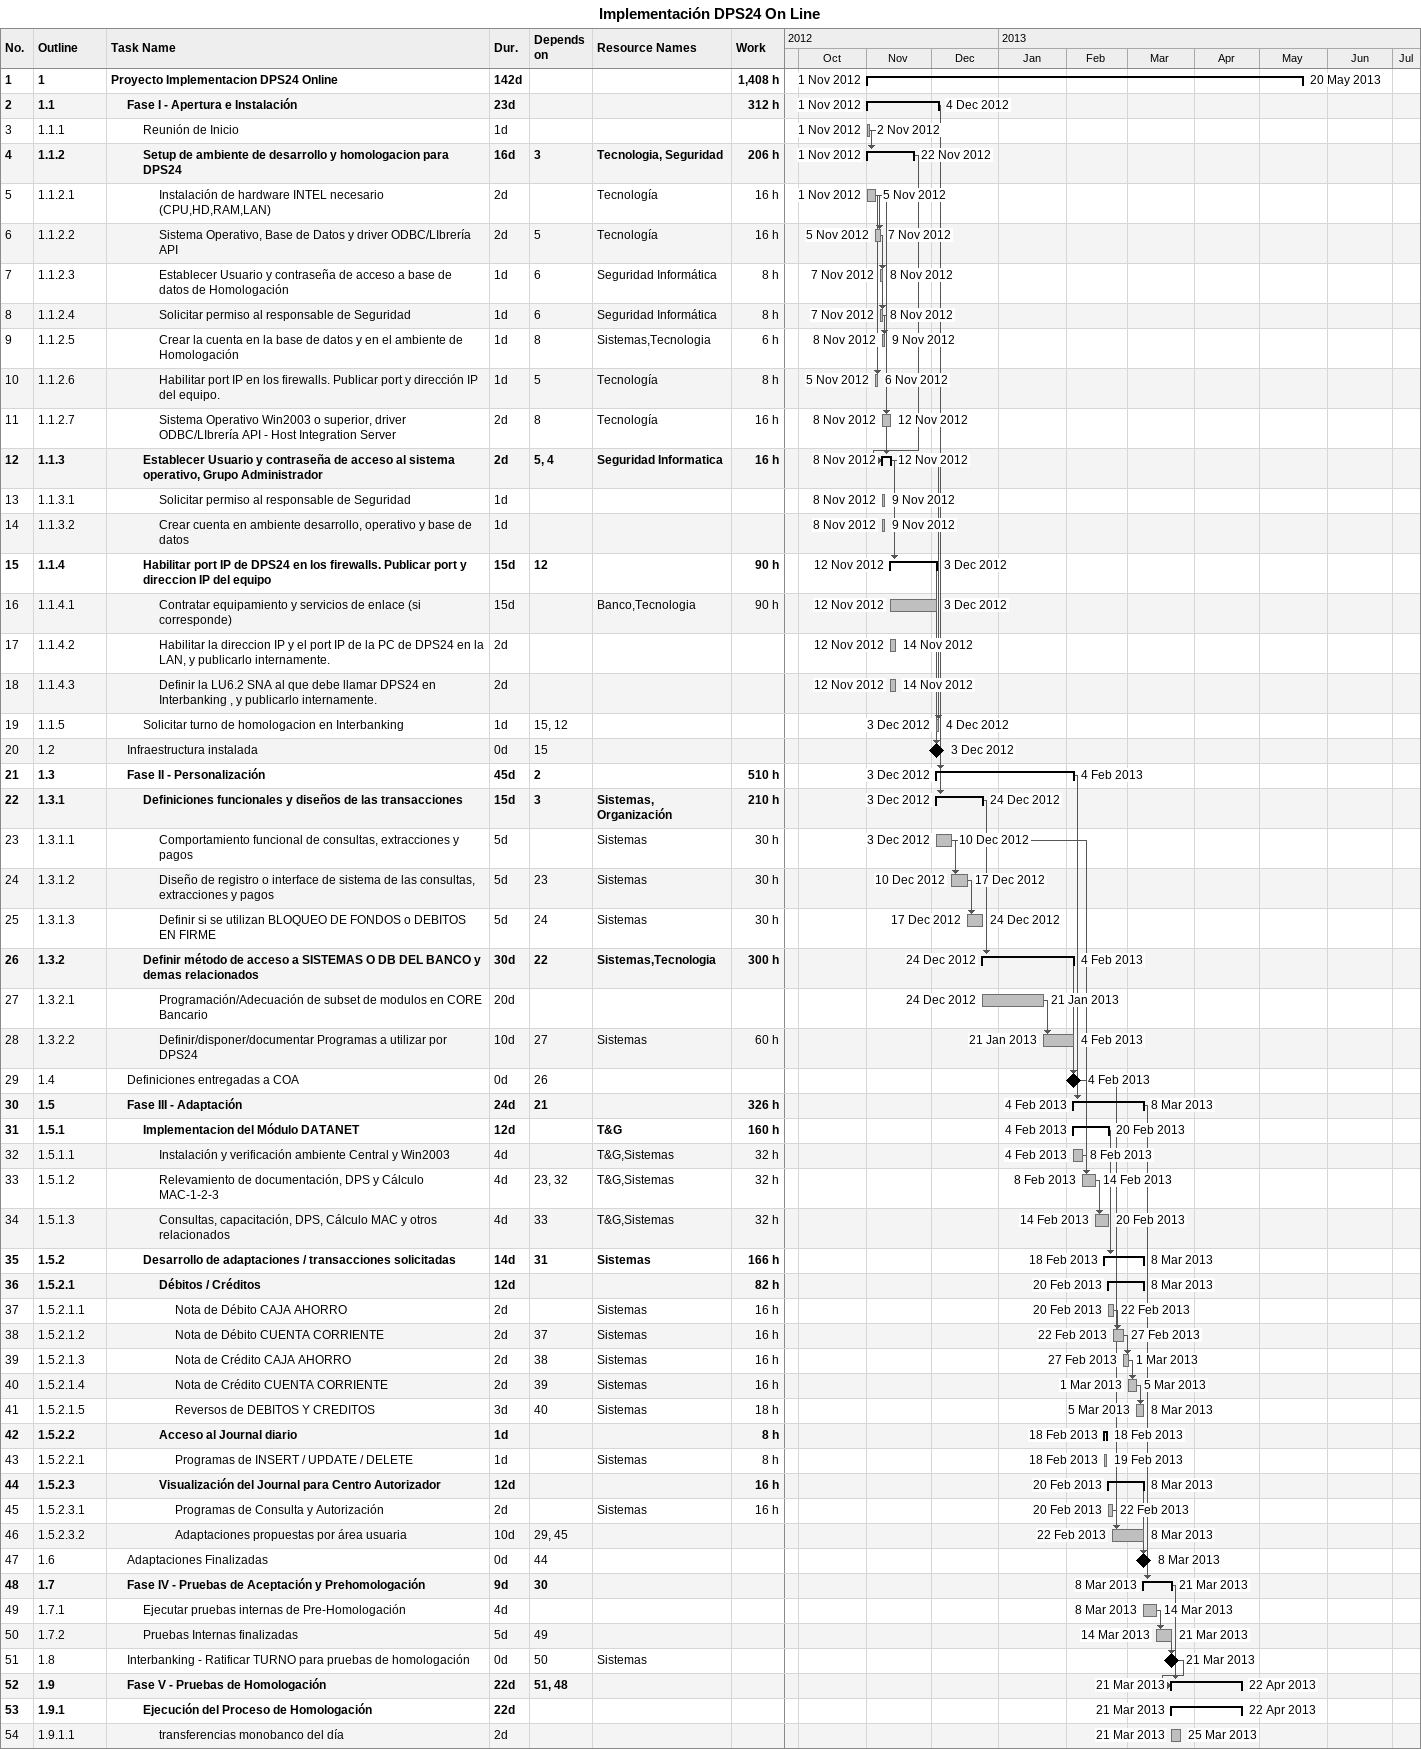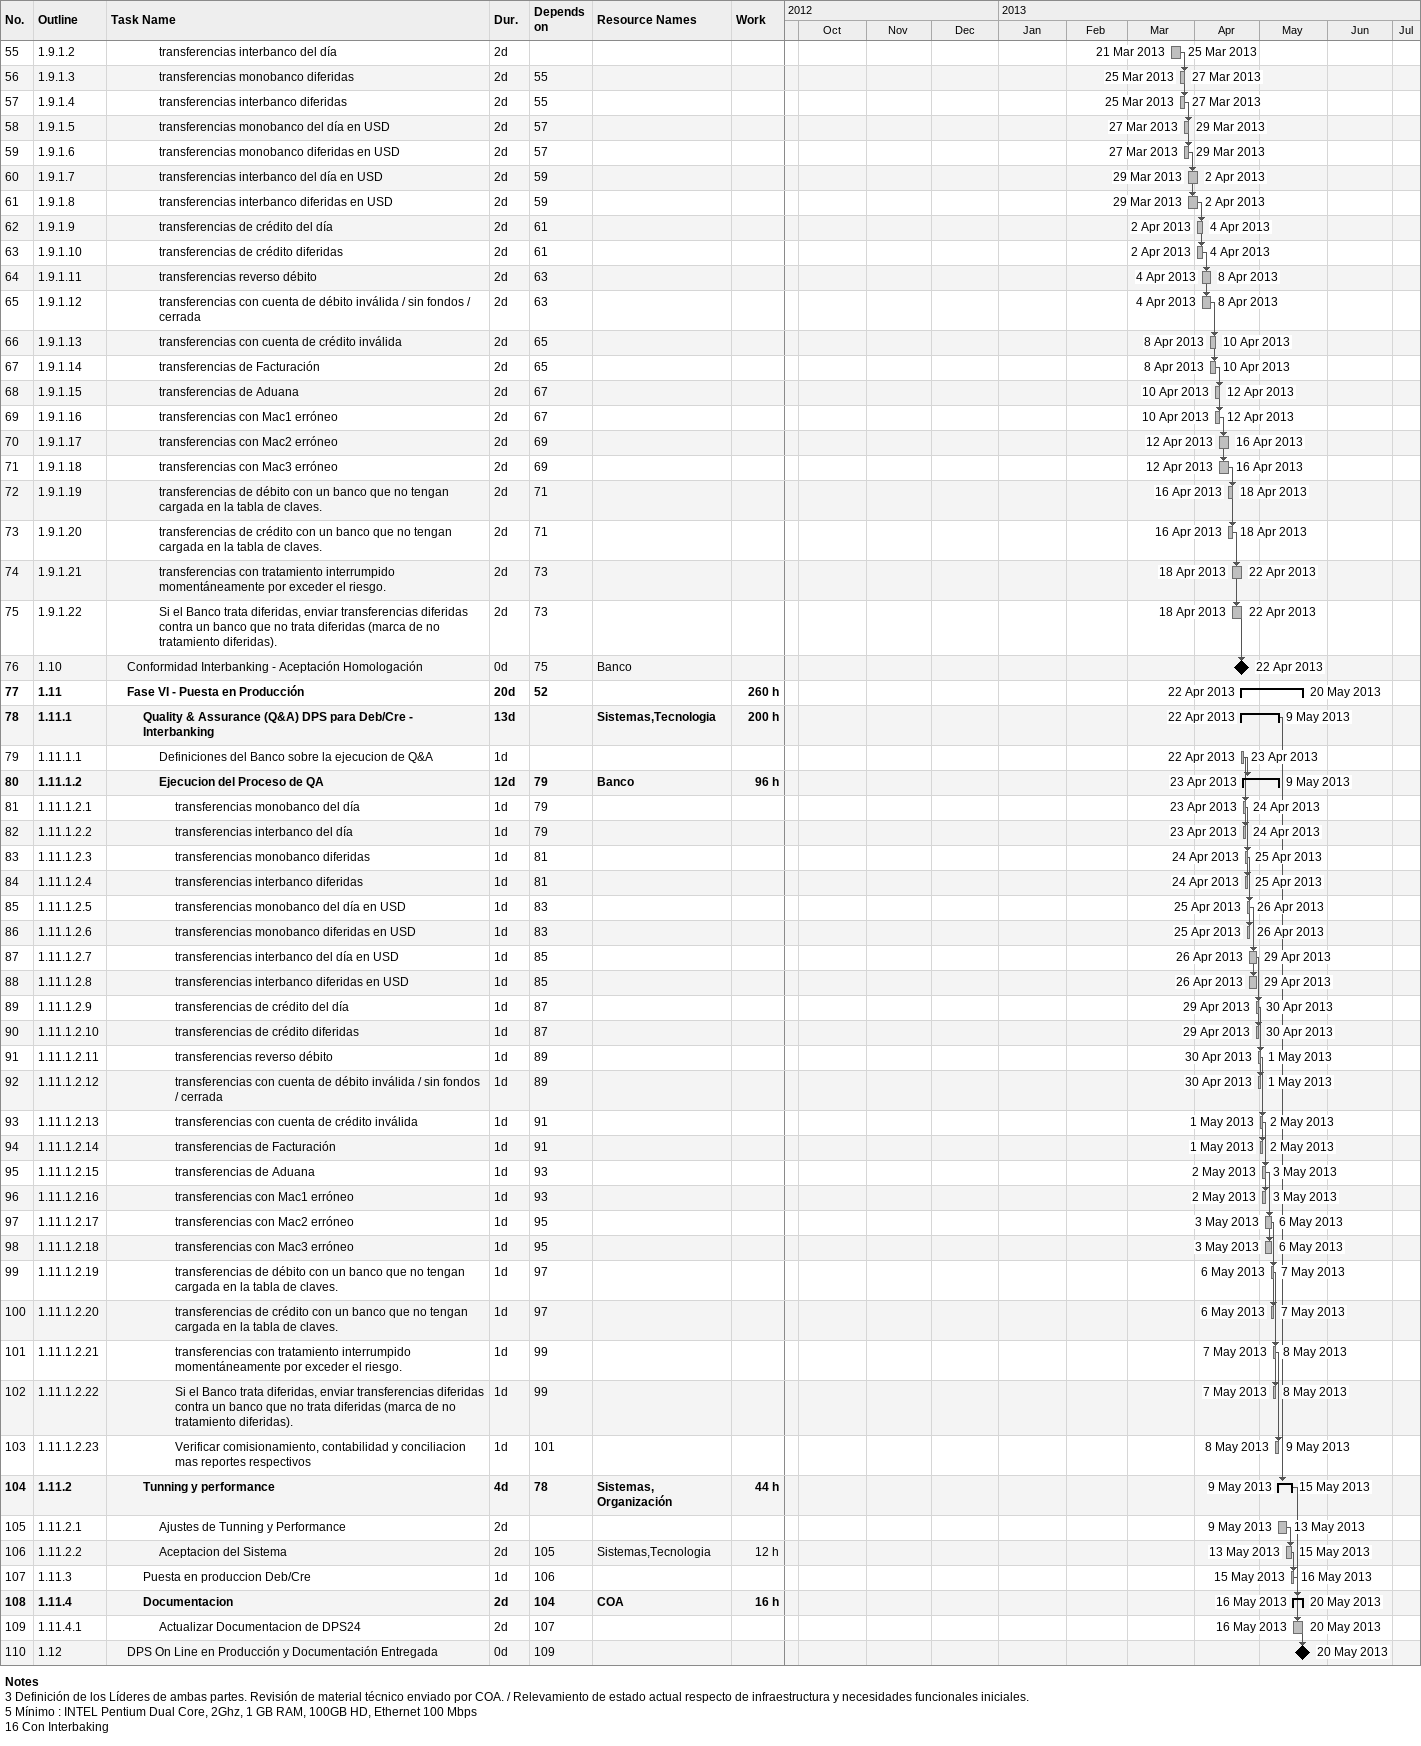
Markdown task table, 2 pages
Implementación DPS24 On Line

| ID | WBS | Task | Duration | Start | Finish | Predecessors | Resources | Work (h) |
|---|---|---|---|---|---|---|---|---|
| 1 | 1 | **Proyecto Implementacion DPS24 Online** | 142d | 2012-11-01 | 2013-05-20 |  |  | 1408 |
| 2 | 1.1 | **Fase I - Apertura e Instalación** | 23d | 2012-11-01 | 2012-12-04 |  |  | 312 |
| 3 | 1.1.1 | Reunión de Inicio | 1d | 2012-11-01 | 2012-11-02 |  |  |  |
| 4 | 1.1.2 | **Setup de ambiente de desarrollo y homologacion para DPS24** | 16d | 2012-11-01 | 2012-11-22 | 3 | Tecnologia, Seguridad | 206 |
| 5 | 1.1.2.1 | Instalación de hardware INTEL necesario (CPU,HD,RAM,LAN) | 2d | 2012-11-01 | 2012-11-05 |  | Tecnología | 16 |
| 6 | 1.1.2.2 | Sistema Operativo, Base de Datos y driver ODBC/LIbrería API | 2d | 2012-11-05 | 2012-11-07 | 5 | Tecnología | 16 |
| 7 | 1.1.2.3 | Establecer Usuario y contraseña de acceso a base de datos de Homologación | 1d | 2012-11-07 | 2012-11-08 | 6 | Seguridad Informática | 8 |
| 8 | 1.1.2.4 | Solicitar permiso al responsable de Seguridad | 1d | 2012-11-07 | 2012-11-08 | 6 | Seguridad Informática | 8 |
| 9 | 1.1.2.5 | Crear la cuenta en la base de datos y en el ambiente de Homologación | 1d | 2012-11-08 | 2012-11-09 | 8 | Sistemas,Tecnologia | 6 |
| 10 | 1.1.2.6 | Habilitar port IP en los firewalls. Publicar port y dirección IP del equipo. | 1d | 2012-11-05 | 2012-11-06 | 5 | Tecnología | 8 |
| 11 | 1.1.2.7 | Sistema Operativo Win2003 o superior, driver ODBC/LIbrería API - Host Integration Server | 2d | 2012-11-08 | 2012-11-12 | 8 | Tecnología | 16 |
| 12 | 1.1.3 | **Establecer Usuario y contraseña de acceso al sistema operativo, Grupo Administrador** | 2d | 2012-11-08 | 2012-11-12 | 5, 4 | Seguridad Informatica | 16 |
| 13 | 1.1.3.1 | Solicitar permiso al responsable de Seguridad | 1d | 2012-11-08 | 2012-11-09 |  |  |  |
| 14 | 1.1.3.2 | Crear cuenta en ambiente desarrollo, operativo y base de datos | 1d | 2012-11-08 | 2012-11-09 |  |  |  |
| 15 | 1.1.4 | **Habilitar port IP de DPS24 en los firewalls. Publicar port y direccion IP del equipo** | 15d | 2012-11-12 | 2012-12-03 | 12 |  | 90 |
| 16 | 1.1.4.1 | Contratar equipamiento y servicios de enlace (si corresponde) | 15d | 2012-11-12 | 2012-12-03 |  | Banco,Tecnologia | 90 |
| 17 | 1.1.4.2 | Habilitar la direccion IP y el port IP de la PC de DPS24 en la LAN, y publicarlo internamente. | 2d | 2012-11-12 | 2012-11-14 |  |  |  |
| 18 | 1.1.4.3 | Definir la LU6.2 SNA al que debe llamar DPS24 en Interbanking , y publicarlo internamente. | 2d | 2012-11-12 | 2012-11-14 |  |  |  |
| 19 | 1.1.5 | Solicitar turno de homologacion en Interbanking | 1d | 2012-12-03 | 2012-12-04 | 15, 12 |  |  |
| 20 | 1.2 | Infraestructura instalada | 0d | 2012-12-03 | 2012-12-03 | 15 |  |  |
| 21 | 1.3 | **Fase II - Personalización** | 45d | 2012-12-03 | 2013-02-04 | 2 |  | 510 |
| 22 | 1.3.1 | **Definiciones funcionales y diseños de las transacciones** | 15d | 2012-12-03 | 2012-12-24 | 3 | Sistemas, Organización | 210 |
| 23 | 1.3.1.1 | Comportamiento funcional de consultas, extracciones y pagos | 5d | 2012-12-03 | 2012-12-10 |  | Sistemas | 30 |
| 24 | 1.3.1.2 | Diseño de registro o interface de sistema de las consultas, extracciones y pagos | 5d | 2012-12-10 | 2012-12-17 | 23 | Sistemas | 30 |
| 25 | 1.3.1.3 | Definir si se utilizan BLOQUEO DE FONDOS o DEBITOS EN FIRME | 5d | 2012-12-17 | 2012-12-24 | 24 | Sistemas | 30 |
| 26 | 1.3.2 | **Definir método de acceso a SISTEMAS O DB DEL BANCO y demas relacionados** | 30d | 2012-12-24 | 2013-02-04 | 22 | Sistemas,Tecnologia | 300 |
| 27 | 1.3.2.1 | Programación/Adecuación de subset de modulos en CORE Bancario | 20d | 2012-12-24 | 2013-01-21 |  |  |  |
| 28 | 1.3.2.2 | Definir/disponer/documentar Programas a utilizar por DPS24 | 10d | 2013-01-21 | 2013-02-04 | 27 | Sistemas | 60 |
| 29 | 1.4 | Definiciones entregadas a COA | 0d | 2013-02-04 | 2013-02-04 | 26 |  |  |
| 30 | 1.5 | **Fase III - Adaptación** | 24d | 2013-02-04 | 2013-03-08 | 21 |  | 326 |
| 31 | 1.5.1 | **Implementacion del Módulo DATANET** | 12d | 2013-02-04 | 2013-02-20 |  | T&G | 160 |
| 32 | 1.5.1.1 | Instalación y verificación ambiente Central y Win2003 | 4d | 2013-02-04 | 2013-02-08 |  | T&G,Sistemas | 32 |
| 33 | 1.5.1.2 | Relevamiento de documentación, DPS y Cálculo MAC-1-2-3 | 4d | 2013-02-08 | 2013-02-14 | 23, 32 | T&G,Sistemas | 32 |
| 34 | 1.5.1.3 | Consultas, capacitación, DPS, Cálculo MAC y otros relacionados | 4d | 2013-02-14 | 2013-02-20 | 33 | T&G,Sistemas | 32 |
| 35 | 1.5.2 | **Desarrollo de adaptaciones / transacciones solicitadas** | 14d | 2013-02-18 | 2013-03-08 | 31 | Sistemas | 166 |
| 36 | 1.5.2.1 | **Débitos / Créditos** | 12d | 2013-02-20 | 2013-03-08 |  |  | 82 |
| 37 | 1.5.2.1.1 | Nota de Débito CAJA AHORRO | 2d | 2013-02-20 | 2013-02-22 |  | Sistemas | 16 |
| 38 | 1.5.2.1.2 | Nota de Débito CUENTA CORRIENTE | 2d | 2013-02-22 | 2013-02-27 | 37 | Sistemas | 16 |
| 39 | 1.5.2.1.3 | Nota de Crédito CAJA AHORRO | 2d | 2013-02-27 | 2013-03-01 | 38 | Sistemas | 16 |
| 40 | 1.5.2.1.4 | Nota de Crédito CUENTA CORRIENTE | 2d | 2013-03-01 | 2013-03-05 | 39 | Sistemas | 16 |
| 41 | 1.5.2.1.5 | Reversos de DEBITOS Y CREDITOS | 3d | 2013-03-05 | 2013-03-08 | 40 | Sistemas | 18 |
| 42 | 1.5.2.2 | **Acceso al Journal diario** | 1d | 2013-02-18 | 2013-02-18 |  |  | 8 |
| 43 | 1.5.2.2.1 | Programas de INSERT / UPDATE / DELETE | 1d | 2013-02-18 | 2013-02-19 |  | Sistemas | 8 |
| 44 | 1.5.2.3 | **Visualización del Journal para Centro Autorizador** | 12d | 2013-02-20 | 2013-03-08 |  |  | 16 |
| 45 | 1.5.2.3.1 | Programas de Consulta y Autorización | 2d | 2013-02-20 | 2013-02-22 |  | Sistemas | 16 |
| 46 | 1.5.2.3.2 | Adaptaciones propuestas por área usuaria | 10d | 2013-02-22 | 2013-03-08 | 29, 45 |  |  |
| 47 | 1.6 | Adaptaciones Finalizadas | 0d | 2013-03-08 | 2013-03-08 | 44 |  |  |
| 48 | 1.7 | **Fase IV - Pruebas de Aceptación y Prehomologación** | 9d | 2013-03-08 | 2013-03-21 | 30 |  |  |
| 49 | 1.7.1 | Ejecutar pruebas internas de Pre-Homologación | 4d | 2013-03-08 | 2013-03-14 |  |  |  |
| 50 | 1.7.2 | Pruebas Internas finalizadas | 5d | 2013-03-14 | 2013-03-21 | 49 |  |  |
| 51 | 1.8 | Interbanking - Ratificar TURNO para pruebas de homologación | 0d | 2013-03-21 | 2013-03-21 | 50 | Sistemas |  |
| 52 | 1.9 | **Fase V - Pruebas de Homologación** | 22d | 2013-03-21 | 2013-04-22 | 51, 48 |  |  |
| 53 | 1.9.1 | **Ejecución del Proceso de Homologación** | 22d | 2013-03-21 | 2013-04-22 |  |  |  |
| 54 | 1.9.1.1 | transferencias monobanco del día | 2d | 2013-03-21 | 2013-03-25 |  |  |  |
| 55 | 1.9.1.2 | transferencias interbanco del día | 2d | 2013-03-21 | 2013-03-25 |  |  |  |
| 56 | 1.9.1.3 | transferencias monobanco diferidas | 2d | 2013-03-25 | 2013-03-27 | 55 |  |  |
| 57 | 1.9.1.4 | transferencias interbanco diferidas | 2d | 2013-03-25 | 2013-03-27 | 55 |  |  |
| 58 | 1.9.1.5 | transferencias monobanco del día en USD | 2d | 2013-03-27 | 2013-03-29 | 57 |  |  |
| 59 | 1.9.1.6 | transferencias monobanco diferidas en USD | 2d | 2013-03-27 | 2013-03-29 | 57 |  |  |
| 60 | 1.9.1.7 | transferencias interbanco del día en USD | 2d | 2013-03-29 | 2013-04-02 | 59 |  |  |
| 61 | 1.9.1.8 | transferencias interbanco diferidas en USD | 2d | 2013-03-29 | 2013-04-02 | 59 |  |  |
| 62 | 1.9.1.9 | transferencias de crédito del día | 2d | 2013-04-02 | 2013-04-04 | 61 |  |  |
| 63 | 1.9.1.10 | transferencias de crédito diferidas | 2d | 2013-04-02 | 2013-04-04 | 61 |  |  |
| 64 | 1.9.1.11 | transferencias reverso débito | 2d | 2013-04-04 | 2013-04-08 | 63 |  |  |
| 65 | 1.9.1.12 | transferencias con cuenta de débito inválida / sin fondos / cerrada | 2d | 2013-04-04 | 2013-04-08 | 63 |  |  |
| 66 | 1.9.1.13 | transferencias con cuenta de crédito inválida | 2d | 2013-04-08 | 2013-04-10 | 65 |  |  |
| 67 | 1.9.1.14 | transferencias de Facturación | 2d | 2013-04-08 | 2013-04-10 | 65 |  |  |
| 68 | 1.9.1.15 | transferencias de Aduana | 2d | 2013-04-10 | 2013-04-12 | 67 |  |  |
| 69 | 1.9.1.16 | transferencias con Mac1 erróneo | 2d | 2013-04-10 | 2013-04-12 | 67 |  |  |
| 70 | 1.9.1.17 | transferencias con Mac2 erróneo | 2d | 2013-04-12 | 2013-04-16 | 69 |  |  |
| 71 | 1.9.1.18 | transferencias con Mac3 erróneo | 2d | 2013-04-12 | 2013-04-16 | 69 |  |  |
| 72 | 1.9.1.19 | transferencias de débito con un banco que no tengan cargada en la tabla de claves. | 2d | 2013-04-16 | 2013-04-18 | 71 |  |  |
| 73 | 1.9.1.20 | transferencias de crédito con un banco que no tengan cargada en la tabla de claves. | 2d | 2013-04-16 | 2013-04-18 | 71 |  |  |
| 74 | 1.9.1.21 | transferencias con tratamiento interrumpido momentáneamente por exceder el riesgo. | 2d | 2013-04-18 | 2013-04-22 | 73 |  |  |
| 75 | 1.9.1.22 | Si el Banco trata diferidas, enviar transferencias diferidas contra un banco que no trata diferidas (marca de no tratamiento diferidas). | 2d | 2013-04-18 | 2013-04-22 | 73 |  |  |
| 76 | 1.10 | Conformidad Interbanking - Aceptación Homologación | 0d | 2013-04-22 | 2013-04-22 | 75 | Banco |  |
| 77 | 1.11 | **Fase VI - Puesta en Producción** | 20d | 2013-04-22 | 2013-05-20 | 52 |  | 260 |
| 78 | 1.11.1 | **Quality & Assurance (Q&A) DPS para Deb/Cre - Interbanking** | 13d | 2013-04-22 | 2013-05-09 |  | Sistemas,Tecnologia | 200 |
| 79 | 1.11.1.1 | Definiciones del Banco sobre la ejecucion de Q&A | 1d | 2013-04-22 | 2013-04-23 |  |  |  |
| 80 | 1.11.1.2 | **Ejecucion del Proceso de QA** | 12d | 2013-04-23 | 2013-05-09 | 79 | Banco | 96 |
| 81 | 1.11.1.2.1 | transferencias monobanco del día | 1d | 2013-04-23 | 2013-04-24 | 79 |  |  |
| 82 | 1.11.1.2.2 | transferencias interbanco del día | 1d | 2013-04-23 | 2013-04-24 | 79 |  |  |
| 83 | 1.11.1.2.3 | transferencias monobanco diferidas | 1d | 2013-04-24 | 2013-04-25 | 81 |  |  |
| 84 | 1.11.1.2.4 | transferencias interbanco diferidas | 1d | 2013-04-24 | 2013-04-25 | 81 |  |  |
| 85 | 1.11.1.2.5 | transferencias monobanco del día en USD | 1d | 2013-04-25 | 2013-04-26 | 83 |  |  |
| 86 | 1.11.1.2.6 | transferencias monobanco diferidas en USD | 1d | 2013-04-25 | 2013-04-26 | 83 |  |  |
| 87 | 1.11.1.2.7 | transferencias interbanco del día en USD | 1d | 2013-04-26 | 2013-04-29 | 85 |  |  |
| 88 | 1.11.1.2.8 | transferencias interbanco diferidas en USD | 1d | 2013-04-26 | 2013-04-29 | 85 |  |  |
| 89 | 1.11.1.2.9 | transferencias de crédito del día | 1d | 2013-04-29 | 2013-04-30 | 87 |  |  |
| 90 | 1.11.1.2.10 | transferencias de crédito diferidas | 1d | 2013-04-29 | 2013-04-30 | 87 |  |  |
| 91 | 1.11.1.2.11 | transferencias reverso débito | 1d | 2013-04-30 | 2013-05-01 | 89 |  |  |
| 92 | 1.11.1.2.12 | transferencias con cuenta de débito inválida / sin fondos / cerrada | 1d | 2013-04-30 | 2013-05-01 | 89 |  |  |
| 93 | 1.11.1.2.13 | transferencias con cuenta de crédito inválida | 1d | 2013-05-01 | 2013-05-02 | 91 |  |  |
| 94 | 1.11.1.2.14 | transferencias de Facturación | 1d | 2013-05-01 | 2013-05-02 | 91 |  |  |
| 95 | 1.11.1.2.15 | transferencias de Aduana | 1d | 2013-05-02 | 2013-05-03 | 93 |  |  |
| 96 | 1.11.1.2.16 | transferencias con Mac1 erróneo | 1d | 2013-05-02 | 2013-05-03 | 93 |  |  |
| 97 | 1.11.1.2.17 | transferencias con Mac2 erróneo | 1d | 2013-05-03 | 2013-05-06 | 95 |  |  |
| 98 | 1.11.1.2.18 | transferencias con Mac3 erróneo | 1d | 2013-05-03 | 2013-05-06 | 95 |  |  |
| 99 | 1.11.1.2.19 | transferencias de débito con un banco que no tengan cargada en la tabla de claves. | 1d | 2013-05-06 | 2013-05-07 | 97 |  |  |
| 100 | 1.11.1.2.20 | transferencias de crédito con un banco que no tengan cargada en la tabla de claves. | 1d | 2013-05-06 | 2013-05-07 | 97 |  |  |
| 101 | 1.11.1.2.21 | transferencias con tratamiento interrumpido momentáneamente por exceder el riesgo. | 1d | 2013-05-07 | 2013-05-08 | 99 |  |  |
| 102 | 1.11.1.2.22 | Si el Banco trata diferidas, enviar transferencias diferidas contra un banco que no trata diferidas (marca de no tratamiento diferidas). | 1d | 2013-05-07 | 2013-05-08 | 99 |  |  |
| 103 | 1.11.1.2.23 | Verificar comisionamiento, contabilidad y conciliacion mas reportes respectivos | 1d | 2013-05-08 | 2013-05-09 | 101 |  |  |
| 104 | 1.11.2 | **Tunning y performance** | 4d | 2013-05-09 | 2013-05-15 | 78 | Sistemas, Organización | 44 |
| 105 | 1.11.2.1 | Ajustes de Tunning y Performance | 2d | 2013-05-09 | 2013-05-13 |  |  |  |
| 106 | 1.11.2.2 | Aceptacion del Sistema | 2d | 2013-05-13 | 2013-05-15 | 105 | Sistemas,Tecnologia | 12 |
| 107 | 1.11.3 | Puesta en produccion Deb/Cre | 1d | 2013-05-15 | 2013-05-16 | 106 |  |  |
| 108 | 1.11.4 | **Documentacion** | 2d | 2013-05-16 | 2013-05-20 | 104 | COA | 16 |
| 109 | 1.11.4.1 | Actualizar Documentacion de DPS24 | 2d | 2013-05-16 | 2013-05-20 | 107 |  |  |
| 110 | 1.12 | DPS On Line en Producción y Documentación Entregada | 0d | 2013-05-20 | 2013-05-20 | 109 |  |  |

Notes
- 3: Definición de los Líderes de ambas partes. Revisión de material técnico enviado por COA. / Relevamiento de estado actual respecto de infraestructura y necesidades funcionales iniciales.
- 5: Mínimo : INTEL Pentium Dual Core, 2Ghz, 1 GB RAM, 100GB HD, Ethernet 100 Mbps
- 16: Con Interbaking
